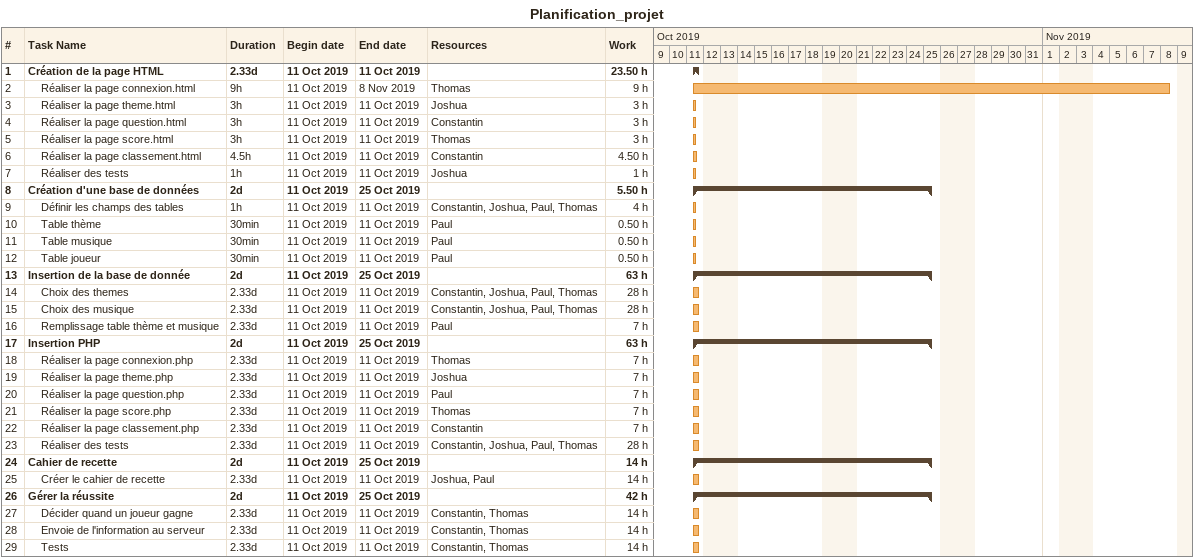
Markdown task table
Planification_projet

| ID | Level | Task | Duration | Start | Finish | Resources | Work (h) |
|---|---|---|---|---|---|---|---|
| 1 | 1 | **Création de la page HTML** | 2.33d | 2019-10-11 | 2019-10-11 |  | 23.50 |
| 2 | 2 | Réaliser la page connexion.html | 9h | 2019-10-11 | 2019-11-08 | Thomas | 9 |
| 3 | 2 | Réaliser la page theme.html | 3h | 2019-10-11 | 2019-10-11 | Joshua | 3 |
| 4 | 2 | Réaliser la page question.html | 3h | 2019-10-11 | 2019-10-11 | Constantin | 3 |
| 5 | 2 | Réaliser la page score.html | 3h | 2019-10-11 | 2019-10-11 | Thomas | 3 |
| 6 | 2 | Réaliser la page classement.html | 4.5h | 2019-10-11 | 2019-10-11 | Constantin | 4.50 |
| 7 | 2 | Réaliser des tests | 1h | 2019-10-11 | 2019-10-11 | Joshua | 1 |
| 8 | 1 | **Création d'une base de données** | 2d | 2019-10-11 | 2019-10-25 |  | 5.50 |
| 9 | 2 | Définir les champs des tables | 1h | 2019-10-11 | 2019-10-11 | Constantin, Joshua, Paul, Thomas | 4 |
| 10 | 2 | Table thème | 30min | 2019-10-11 | 2019-10-11 | Paul | 0.50 |
| 11 | 2 | Table musique | 30min | 2019-10-11 | 2019-10-11 | Paul | 0.50 |
| 12 | 2 | Table joueur | 30min | 2019-10-11 | 2019-10-11 | Paul | 0.50 |
| 13 | 1 | **Insertion de la base de donnée** | 2d | 2019-10-11 | 2019-10-25 |  | 63 |
| 14 | 2 | Choix des themes | 2.33d | 2019-10-11 | 2019-10-11 | Constantin, Joshua, Paul, Thomas | 28 |
| 15 | 2 | Choix des musique | 2.33d | 2019-10-11 | 2019-10-11 | Constantin, Joshua, Paul, Thomas | 28 |
| 16 | 2 | Remplissage table thème et musique | 2.33d | 2019-10-11 | 2019-10-11 | Paul | 7 |
| 17 | 1 | **Insertion PHP** | 2d | 2019-10-11 | 2019-10-25 |  | 63 |
| 18 | 2 | Réaliser la page connexion.php | 2.33d | 2019-10-11 | 2019-10-11 | Thomas | 7 |
| 19 | 2 | Réaliser la page theme.php | 2.33d | 2019-10-11 | 2019-10-11 | Joshua | 7 |
| 20 | 2 | Réaliser la page question.php | 2.33d | 2019-10-11 | 2019-10-11 | Paul | 7 |
| 21 | 2 | Réaliser la page score.php | 2.33d | 2019-10-11 | 2019-10-11 | Thomas | 7 |
| 22 | 2 | Réaliser la page classement.php | 2.33d | 2019-10-11 | 2019-10-11 | Constantin | 7 |
| 23 | 2 | Réaliser des tests | 2.33d | 2019-10-11 | 2019-10-11 | Constantin, Joshua, Paul, Thomas | 28 |
| 24 | 1 | **Cahier de recette** | 2d | 2019-10-11 | 2019-10-25 |  | 14 |
| 25 | 2 | Créer le cahier de recette | 2.33d | 2019-10-11 | 2019-10-11 | Joshua, Paul | 14 |
| 26 | 1 | **Gérer la réussite** | 2d | 2019-10-11 | 2019-10-25 |  | 42 |
| 27 | 2 | Décider quand un joueur gagne | 2.33d | 2019-10-11 | 2019-10-11 | Constantin, Thomas | 14 |
| 28 | 2 | Envoie de l'information au serveur | 2.33d | 2019-10-11 | 2019-10-11 | Constantin, Thomas | 14 |
| 29 | 2 | Tests | 2.33d | 2019-10-11 | 2019-10-11 | Constantin, Thomas | 14 |
